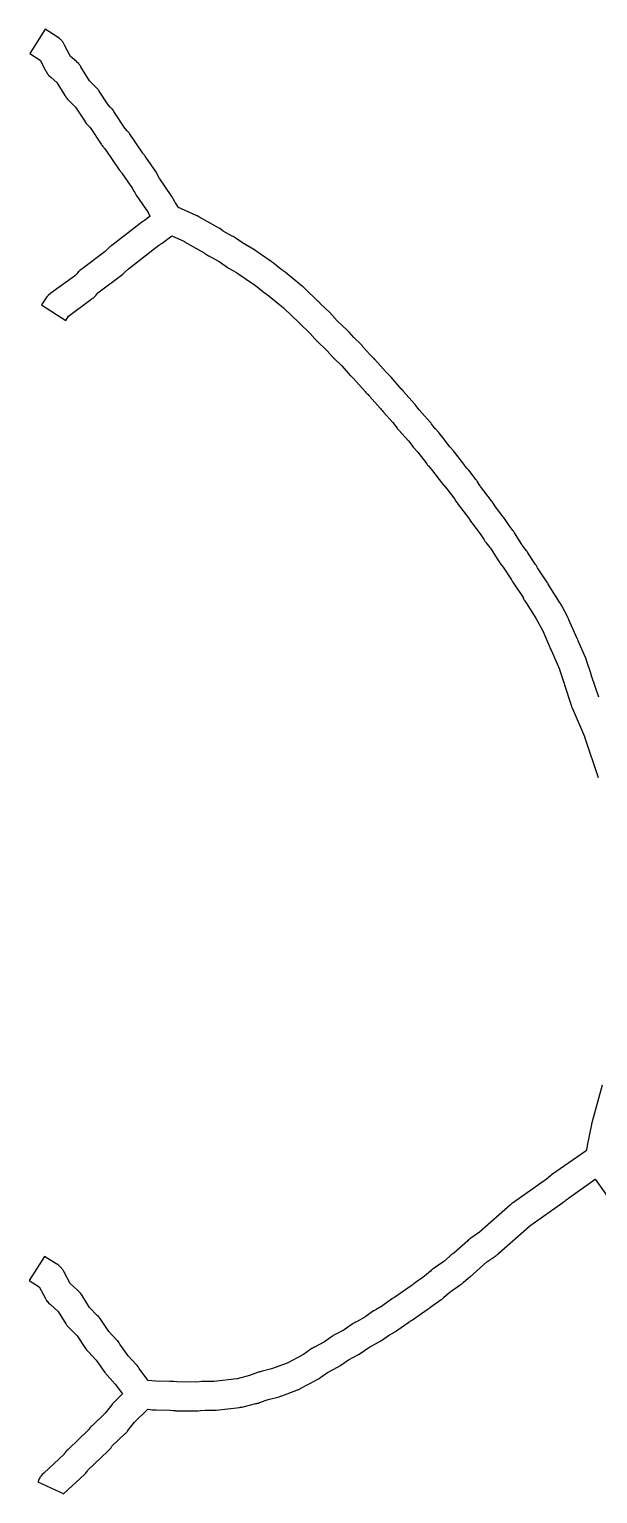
# Model space of a CAD drawing. Extents: x -90 to 105, y 288 to 664.
# Drawn here: x -89.2 to -55.5, y 288.7 to 375.5 of the extents above; entities that cross this region are included whole.
import ezdxf

# ---------------------------------------------------------------- set-up
doc = ezdxf.new("R2010")
doc.units = 0
doc.layers.get('0').update_dxf_attribs({"linetype": 'CONTINUOUS'})

msp = doc.modelspace()

# ---------------------------------------------------------------- linework, layer by layer
at = {"color": 7}
for points in [[(-55.439117, 335.922804), (-55.86237, 337.203699), (-55.868073, 337.214819), (-55.907051, 337.342903), (-55.912754, 337.354024), (-56.141093, 338.050162), (-56.18566, 338.189395), (-56.224638, 338.272941), (-56.65346, 339.275378), (-56.659163, 339.286498), (-56.70929, 339.409022), (-56.714993, 339.420143), (-56.714993, 339.425845), (-56.798538, 339.570638), (-56.804241, 339.587462), (-57.205216, 340.523071), (-57.210919, 340.534191), (-57.261046, 340.656715), (-57.266749, 340.667835), (-57.266749, 340.673538), (-57.628741, 341.341831), (-57.628741, 341.347533), (-57.662159, 341.408781), (-57.667862, 341.419901), (-57.70128, 341.470029), (-57.706982, 341.481149), (-57.75711, 341.553546), (-58.341865, 342.461311), (-58.341865, 342.467014), (-58.397553, 342.56168), (-58.430971, 342.628516), (-58.436674, 342.639637), (-58.464617, 342.689764), (-58.475738, 342.700884), (-59.060496, 343.603078), (-59.099474, 343.669915), (-59.105177, 343.675617), (-59.116297, 343.69244), (-59.138538, 343.725859), (-59.149659, 343.736979), (-59.166482, 343.764923), (-59.188722, 343.792866), (-59.634251, 344.483433), (-59.645371, 344.505674), (-59.673315, 344.544653), (-59.679017, 344.555773), (-59.712436, 344.60034), (-59.723556, 344.617163), (-59.734676, 344.628284), (-59.957455, 344.917878), (-59.979695, 344.945822), (-59.996519, 344.973765), (-60.442047, 345.664336), (-60.453167, 345.686576), (-60.474838, 345.729917), (-60.48054, 345.741038), (-60.513959, 345.785605), (-60.525079, 345.802428), (-60.580766, 345.869264), (-60.758978, 346.103163), (-60.758978, 346.108866), (-60.992877, 346.45972), (-60.992877, 346.465422), (-61.037444, 346.532259), (-61.037444, 346.537962), (-61.076422, 346.588089), (-61.087542, 346.604912), (-61.13767, 346.66616), (-61.594335, 347.262053), (-61.594335, 347.267755), (-61.761398, 347.518363), (-61.794816, 347.574051), (-62.440833, 348.414986), (-62.463074, 348.448404), (-62.479897, 348.470645), (-62.563443, 348.598729), (-62.563443, 348.604431), (-62.60801, 348.671268), (-62.60801, 348.67697), (-62.646988, 348.721538), (-62.674932, 348.760516), (-62.71391, 348.805083), (-63.086748, 349.299712), (-63.131315, 349.36096), (-63.137018, 349.366662), (-63.175996, 349.41123), (-63.187117, 349.428053), (-63.248364, 349.4893), (-63.382009, 349.645242), (-63.387711, 349.650945), (-63.978036, 350.430621), (-63.994859, 350.452862), (-63.994859, 350.458564), (-64.033837, 350.503132), (-64.267736, 350.764888), (-64.273439, 350.770591), (-64.76352, 351.41104), (-64.77464, 351.42216), (-64.813618, 351.477848), (-64.813618, 351.48355), (-64.852597, 351.528117), (-64.863717, 351.544941), (-64.924965, 351.606188), (-65.125445, 351.828967), (-65.131148, 351.834669), (-65.359487, 352.135402), (-65.37631, 352.157642), (-65.415288, 352.20777), (-65.432111, 352.224593), (-66.083695, 352.954144), (-66.094815, 352.965265), (-66.300884, 353.24373), (-66.306587, 353.249433), (-66.317707, 353.266256), (-66.345651, 353.2942), (-66.356771, 353.30532), (-67.008358, 354.034872), (-67.019478, 354.051695), (-67.025181, 354.057398), (-67.069748, 354.124234), (-67.075451, 354.129937), (-67.114429, 354.174504), (-67.125549, 354.191327), (-67.14779, 354.20815), (-67.749255, 354.887583), (-67.799382, 354.94327), (-67.805085, 354.948973), (-67.849652, 354.99354), (-67.860772, 355.004661), (-68.022274, 355.160603), (-68.712842, 355.940276), (-68.762969, 356.001523), (-68.768672, 356.007226), (-68.81321, 356.046204), (-68.852189, 356.085183), (-68.985833, 356.213267), (-69.420224, 356.697779), (-69.420224, 356.703482), (-69.470351, 356.759169), (-69.476054, 356.764872), (-69.515032, 356.809439), (-69.531855, 356.820559), (-69.971812, 357.249379), (-70.244689, 357.550111), (-70.294816, 357.611359), (-70.300519, 357.617061), (-70.311639, 357.633884), (-70.339583, 357.661828), (-70.350703, 357.672948), (-70.356406, 357.678651), (-70.930024, 358.218854), (-70.946847, 358.235677), (-71.247579, 358.57539), (-71.297707, 358.631078), (-71.303409, 358.636781), (-71.31453, 358.653604), (-71.342473, 358.681547), (-71.353594, 358.692668), (-71.359296, 358.69837), (-71.932912, 359.238573), (-71.944032, 359.249694), (-71.955152, 359.266517), (-71.960855, 359.272219), (-71.999834, 359.311198), (-72.061081, 359.366885), (-72.077904, 359.383708), (-72.913268, 360.185659), (-72.963395, 360.235787), (-72.969098, 360.241489), (-73.019225, 360.280468), (-73.030345, 360.291588), (-73.097182, 360.341715), (-74.03836, 361.104682), (-74.03836, 361.110385), (-74.094047, 361.154952), (-74.105168, 361.166072), (-74.155295, 361.19949), (-74.166415, 361.205193), (-74.288939, 361.294299), (-74.717761, 361.639584), (-74.773449, 361.684151), (-74.784569, 361.695271), (-74.829136, 361.72869), (-74.868114, 361.75093), (-76.009782, 362.530603), (-76.020902, 362.536306), (-76.071029, 362.56425), (-76.154575, 362.614377), (-76.160277, 362.614377), (-76.472147, 362.787028), (-76.511126, 362.814972), (-76.533366, 362.826092), (-76.984463, 363.13239), (-76.995584, 363.143511), (-77.056831, 363.182489), (-77.067952, 363.193609), (-77.118079, 363.221553), (-77.168206, 363.249496), (-77.711212, 363.551047), (-77.739155, 363.56787), (-77.917367, 363.695954), (-77.928487, 363.701657), (-77.956431, 363.71848), (-77.978671, 363.735303), (-77.989792, 363.741006), (-79.159306, 364.392592), (-79.25956, 364.45384), (-79.287504, 364.46496), (-79.298624, 364.470663), (-79.304327, 364.470663), (-80.189814, 364.871638), (-80.228793, 364.893879), (-80.256736, 364.904999), (-80.262439, 364.910702), (-80.318127, 364.927525), (-80.33495, 364.933228), (-80.351773, 364.938931), (-80.541133, 365.217397), (-80.552253, 365.23422), (-80.674777, 365.456998), (-80.697018, 365.490416), (-80.708138, 365.51836), (-80.713841, 365.52948), (-80.747259, 365.579608), (-80.752962, 365.590728), (-80.803089, 365.657564), (-81.46581, 366.637727), (-81.482633, 366.671145), (-81.599597, 366.882774), (-81.599597, 366.888477), (-81.627541, 366.938604), (-81.638661, 366.960845), (-81.672079, 367.010972), (-82.301387, 367.935441), (-82.329331, 367.980008), (-82.351572, 368.007952), (-82.379515, 368.04693), (-82.385218, 368.052633), (-82.396338, 368.063753), (-82.457586, 368.13059), (-82.48553, 368.169568), (-83.276343, 369.33351), (-83.293166, 369.361454), (-83.326584, 369.406021), (-83.343407, 369.428262), (-83.360231, 369.450502), (-83.399209, 369.495069), (-83.527293, 369.634302), (-83.538413, 369.651126), (-84.189999, 370.625719), (-84.21224, 370.664697), (-84.234481, 370.698115), (-84.240184, 370.703818), (-84.284751, 370.765066), (-84.290454, 370.770769), (-84.307277, 370.787592), (-84.3241, 370.809833), (-84.346341, 370.837776), (-84.407588, 370.893464), (-84.535672, 371.032697), (-85.064737, 371.834647), (-85.075858, 371.862591), (-85.109276, 371.907158), (-85.120396, 371.929399), (-85.159375, 371.979526), (-85.176198, 371.996349), (-85.215176, 372.040888), (-85.276424, 372.102135), (-85.632847, 372.458558), (-86.145205, 373.277215), (-86.150908, 373.294038), (-86.178852, 373.333017), (-86.228979, 373.405413), (-86.240099, 373.422236), (-86.284666, 373.472364), (-86.295787, 373.483484), (-86.407162, 373.583738), (-86.418282, 373.589441), (-86.757996, 373.895742), (-87.119987, 374.564035), (-87.197944, 374.714388), (-87.225887, 374.758955), (-87.24271, 374.786899), (-87.276129, 374.825877), (-87.298369, 374.85382), (-87.331788, 374.887239), (-87.359731, 374.909479), (-87.426567, 374.965167), (-87.560212, 375.054272), (-88.267488, 375.505369), (-89.180822, 374.068542), (-88.56822, 373.678704), (-88.239642, 373.060533), (-88.233939, 373.049413), (-88.155982, 372.899059), (-88.150279, 372.887939), (-88.144577, 372.882236), (-88.100009, 372.826549), (-88.094307, 372.815428), (-88.044179, 372.765301), (-87.904946, 372.642777), (-87.570802, 372.347614), (-87.097427, 371.590216), (-87.091724, 371.573392), (-87.036037, 371.489847), (-87.008093, 371.44528), (-86.985852, 371.417336), (-86.952434, 371.372798), (-86.935611, 371.350557), (-86.91337, 371.333734), (-86.852123, 371.272486), (-86.478994, 370.893789), (-85.961066, 370.114113), (-85.827422, 369.930341), (-85.788444, 369.885774), (-85.599083, 369.679705), (-84.941928, 368.705112), (-84.919688, 368.666133), (-84.897447, 368.632715), (-84.880624, 368.610474), (-84.847206, 368.565907), (-84.830382, 368.543666), (-84.813559, 368.521426), (-84.785616, 368.488007), (-84.768793, 368.471184), (-84.662978, 368.34866), (-83.91672, 367.245977), (-83.872153, 367.18473), (-83.838735, 367.134602), (-83.821912, 367.112362), (-83.816209, 367.106659), (-83.743813, 367.028702), (-83.715869, 366.989724), (-83.086561, 366.065252), (-83.080858, 366.054132), (-83.002901, 365.909338), (-82.958334, 365.831382), (-82.919356, 365.758985), (-82.869228, 365.686589), (-82.167521, 364.645165), (-82.1564, 364.628341), (-82.061735, 364.45569), (-82.050614, 364.427747), (-82.368053, 364.182699), (-82.384876, 364.171579), (-82.435003, 364.143635), (-82.440706, 364.137932), (-82.490833, 364.104514), (-82.535372, 364.071096), (-82.630038, 363.9987), (-84.317473, 362.701099), (-84.378721, 362.66212), (-84.389841, 362.651), (-84.417785, 362.628759), (-84.456763, 362.600816), (-84.484707, 362.572872), (-84.50153, 362.556049), (-84.540508, 362.517071), (-84.713159, 362.34442), (-86.161128, 361.247305), (-86.216815, 361.208327), (-86.272502, 361.16376), (-86.289326, 361.146937), (-86.333893, 361.096809), (-86.39514, 361.024413), (-86.523224, 360.88518), (-87.92664, 359.860465), (-88.088142, 359.737941), (-88.14939, 359.682254), (-88.14939, 359.676551), (-88.17163, 359.648607), (-88.294154, 359.475956), (-88.294154, 359.470254), (-88.483514, 359.180662), (-87.052255, 358.25619), (-86.890753, 358.512358), (-85.565306, 359.486951), (-85.531888, 359.503774), (-85.453931, 359.565022), (-85.425987, 359.581845), (-85.387009, 359.615263), (-85.359066, 359.637504), (-85.325647, 359.676482), (-85.319945, 359.682185), (-85.269817, 359.737873), (-85.136173, 359.888226), (-83.66593, 361.002047), (-83.643689, 361.01887), (-83.599122, 361.052288), (-83.576881, 361.074529), (-83.515634, 361.135776), (-83.331862, 361.319548), (-81.527474, 362.706254), (-81.521771, 362.706254), (-81.466084, 362.739672), (-81.449261, 362.750793), (-81.399134, 362.784211), (-81.332297, 362.834338), (-81.326594, 362.840041), (-80.764117, 363.268863), (-80.006719, 362.923578), (-79.995598, 362.917875), (-78.837225, 362.26072), (-78.814984, 362.2496), (-78.69246, 362.166054), (-78.636773, 362.127076), (-78.575525, 362.088098), (-78.564405, 362.082395), (-77.951806, 361.73711), (-77.946103, 361.73711), (-77.483866, 361.419671), (-77.422618, 361.375104), (-77.411498, 361.369401), (-77.389257, 361.352578), (-77.361313, 361.335755), (-77.350193, 361.330052), (-76.926942, 361.090593), (-76.904702, 361.079473), (-75.785312, 360.316506), (-75.378768, 359.98793), (-75.361945, 359.971107), (-75.25613, 359.887562), (-75.24501, 359.881859), (-75.178174, 359.837292), (-75.167053, 359.831589), (-75.144812, 359.814766), (-75.105834, 359.786822), (-74.136809, 359.001578), (-74.086682, 358.957011), (-73.223472, 358.132782), (-73.212352, 358.121662), (-73.201231, 358.110541), (-73.190111, 358.099421), (-73.173288, 358.082598), (-73.156465, 358.060357), (-73.150762, 358.054654), (-73.139642, 358.043534), (-72.566024, 357.497762), (-72.554903, 357.480939), (-72.248605, 357.146792), (-72.198478, 357.085544), (-72.192775, 357.079841), (-72.181655, 357.063018), (-72.153711, 357.035075), (-72.148008, 357.029372), (-72.136888, 357.018251), (-71.56327, 356.478049), (-71.546447, 356.461226), (-71.245715, 356.121509), (-71.223474, 356.093566), (-71.19553, 356.065622), (-71.189828, 356.059919), (-71.178707, 356.043096), (-71.150764, 356.015153), (-71.145061, 356.00945), (-71.139358, 356.003747), (-71.133655, 356.003747), (-70.693696, 355.574925), (-70.259305, 355.090413), (-70.209178, 355.029165), (-70.159051, 354.984598), (-70.103363, 354.928911), (-70.081122, 354.912088), (-70.030995, 354.86196), (-69.986428, 354.817393), (-69.295858, 354.037717), (-69.24573, 353.97647), (-69.195603, 353.931903), (-69.139916, 353.876215), (-69.117675, 353.859392), (-69.067548, 353.809265), (-69.022981, 353.764698), (-68.393672, 353.057421), (-68.382552, 353.040598), (-68.376849, 353.029478), (-68.332282, 352.96823), (-68.287715, 352.918103), (-68.215318, 352.840146), (-67.652838, 352.205266), (-67.457918, 351.954658), (-67.452215, 351.943538), (-67.402088, 351.88229), (-67.363109, 351.832163), (-67.290713, 351.754206), (-66.728235, 351.124898), (-66.728235, 351.119195), (-66.527754, 350.863027), (-66.477627, 350.796191), (-66.438649, 350.746064), (-66.421826, 350.72924), (-66.165658, 350.445214), (-66.159955, 350.439512), (-65.63089, 349.748941), (-65.586323, 349.687694), (-65.541756, 349.637566), (-65.469359, 349.55961), (-65.346835, 349.414817), (-64.700818, 348.568313), (-64.656251, 348.518186), (-64.628307, 348.484767), (-64.450096, 348.284287), (-64.444393, 348.278584), (-64.03228, 347.74395), (-63.993302, 347.688263), (-63.909756, 347.554619), (-63.870778, 347.487782), (-63.8318, 347.437655), (-63.764963, 347.354109), (-63.16907, 346.563299), (-63.063256, 346.407357), (-63.024277, 346.340521), (-62.985299, 346.284833), (-62.963058, 346.25689), (-62.461839, 345.605303), (-62.227941, 345.248881), (-62.188962, 345.182045), (-62.149984, 345.126357), (-62.127743, 345.098414), (-61.904993, 344.808819), (-61.882753, 344.780875), (-61.865929, 344.752932), (-61.420401, 344.062364), (-61.381423, 344.001117), (-61.342444, 343.945429), (-61.275608, 343.861884), (-61.097397, 343.627985), (-61.058418, 343.572298), (-60.61289, 342.881727), (-60.573912, 342.814891), (-60.568209, 342.809188), (-60.557089, 342.792365), (-60.534848, 342.758947), (-60.523727, 342.747826), (-60.484749, 342.692139), (-59.927837, 341.828926), (-59.922135, 341.823224), (-59.872007, 341.728558), (-59.855184, 341.700614), (-59.838361, 341.667196), (-59.799383, 341.605948), (-59.754816, 341.539112), (-59.743695, 341.522289), (-59.15894, 340.614523), (-59.15894, 340.60882), (-58.757964, 339.856991), (-58.362558, 338.926951), (-58.334614, 338.860114), (-58.301196, 338.793278), (-58.295493, 338.776455), (-58.239806, 338.681789), (-58.239806, 338.676086), (-57.772002, 337.590109), (-57.7663, 337.578989), (-57.515692, 336.810453), (-57.504571, 336.771475), (-57.493451, 336.743531), (-57.487748, 336.732411), (-57.465508, 336.665575), (-57.070101, 335.45708), (-57.025534, 335.317847), (-57.019831, 335.306726), (-56.29028, 333.60815), (-56.284577, 333.591327), (-55.477057, 331.168766)], [(-55.237744, 312.933858), (-55.855915, 310.706217), (-55.867035, 310.644969), (-55.872738, 310.605991), (-56.117785, 309.358512), (-56.128906, 309.313945), (-56.190153, 309.057776), (-58.234015, 307.620949), (-58.284142, 307.58753), (-58.300965, 307.570707), (-58.41234, 307.476041), (-58.518155, 307.392496), (-58.540395, 307.370255), (-60.489582, 306.000255), (-60.528561, 305.972312), (-60.595397, 305.922184), (-60.6011, 305.916482), (-60.606802, 305.910779), (-60.66249, 305.860652), (-62.500293, 304.228906), (-63.018218, 303.872484), (-63.073905, 303.833505), (-63.129593, 303.788938), (-63.140713, 303.783235), (-63.151834, 303.772115), (-63.201961, 303.727548), (-64.031756, 302.992428), (-64.098592, 302.947861), (-64.15984, 302.903294), (-64.215527, 302.864315), (-64.226647, 302.853195), (-64.237768, 302.842074), (-64.265711, 302.819834), (-64.293655, 302.79189), (-64.627802, 302.496729), (-65.257111, 302.05677), (-65.290529, 302.034529), (-65.357365, 301.978842), (-65.368486, 301.973139), (-65.424173, 301.923012), (-65.763889, 301.622279), (-66.376492, 301.193457), (-66.382194, 301.187755), (-66.421173, 301.159811), (-66.47686, 301.115244), (-66.487981, 301.109541), (-66.493683, 301.103839), (-66.510506, 301.092718), (-67.468391, 300.418857), (-67.496334, 300.402034), (-67.507455, 300.396331), (-67.513157, 300.390628), (-67.552136, 300.373805), (-67.580079, 300.356982), (-67.5912, 300.345862), (-67.663596, 300.295734), (-68.376441, 299.794516), (-68.393265, 299.783395), (-68.638312, 299.649751), (-68.666256, 299.638631), (-68.699674, 299.61639), (-68.738652, 299.594149), (-68.777631, 299.571909), (-68.788751, 299.566206), (-69.312247, 299.198646), (-69.807897, 298.925769), (-69.846876, 298.908945), (-69.885854, 298.892122), (-69.919272, 298.869881), (-69.958251, 298.847641), (-69.997229, 298.8254), (-70.008349, 298.81428), (-70.064037, 298.775301), (-70.53184, 298.452294), (-71.066474, 298.162699), (-71.105452, 298.145876), (-71.138871, 298.123635), (-71.177849, 298.101394), (-71.216827, 298.079154), (-71.227948, 298.068033), (-71.284462, 298.036126), (-71.707715, 297.740963), (-72.331455, 297.406815), (-72.364873, 297.389992), (-72.381696, 297.378872), (-72.403937, 297.367751), (-72.437355, 297.345511), (-72.454178, 297.33439), (-72.504305, 297.295412), (-72.949834, 296.983542), (-73.924427, 296.471183), (-74.84333, 296.125901), (-75.450363, 295.975548), (-75.506051, 295.964427), (-75.550618, 295.953307), (-75.556321, 295.953307), (-75.606448, 295.931066), (-75.667696, 295.908825), (-75.673398, 295.908825), (-76.146773, 295.730614), (-76.887465, 295.546842), (-76.904288, 295.546842), (-78.26872, 295.3909), (-78.714248, 295.3909), (-78.808914, 295.3909), (-78.903579, 295.3909), (-78.975976, 295.37978), (-79.276705, 295.346362), (-80.462925, 295.357482), (-80.652286, 295.379723), (-80.713533, 295.385426), (-80.797079, 295.391129), (-80.802782, 295.391129), (-80.880738, 295.391129), (-81.699398, 295.396831), (-82.161633, 295.452519), (-82.183873, 295.452519), (-82.189576, 295.463639), (-82.690041, 296.153759), (-82.712282, 296.187177), (-82.734523, 296.226155), (-82.762466, 296.259574), (-82.812594, 296.32641), (-82.823714, 296.343233), (-82.873841, 296.39336), (-83.347216, 296.911285), (-83.831729, 297.601855), (-83.853969, 297.635274), (-83.87621, 297.674252), (-83.88733, 297.685372), (-83.920749, 297.7355), (-83.926451, 297.741202), (-83.96543, 297.785769), (-83.993373, 297.819188), (-84.015614, 297.836011), (-84.488986, 298.337229), (-84.973498, 299.061212), (-85.006917, 299.111339), (-85.018037, 299.13358), (-85.057015, 299.183707), (-85.073838, 299.20053), (-85.112817, 299.239509), (-85.112817, 299.245212), (-85.179653, 299.300899), (-85.641888, 299.768702), (-86.076278, 300.47041), (-86.081981, 300.48153), (-86.12096, 300.542778), (-86.126662, 300.553898), (-86.171229, 300.609586), (-86.176932, 300.620706), (-86.193755, 300.637529), (-86.232734, 300.682096), (-86.277272, 300.726664), (-86.3274, 300.771231), (-86.34964, 300.788054), (-86.795169, 301.18346), (-87.168297, 301.901874), (-87.207276, 301.974271), (-87.251843, 302.046668), (-87.30197, 302.113504), (-87.329914, 302.146922), (-87.452437, 302.258297), (-87.558252, 302.330694), (-87.586196, 302.341814), (-88.299041, 302.79848), (-89.212372, 301.367221), (-88.616479, 300.988523), (-88.276763, 300.342506), (-88.237785, 300.264549), (-88.232082, 300.258846), (-88.193104, 300.19201), (-88.187401, 300.186307), (-88.142834, 300.125059), (-88.137131, 300.119357), (-88.087004, 300.063669), (-88.081301, 300.052549), (-88.042323, 300.019131), (-87.953217, 299.941174), (-87.50212, 299.540198), (-87.045454, 298.810647), (-87.028631, 298.777229), (-87.00639, 298.749285), (-86.989567, 298.721342), (-86.978447, 298.710221), (-86.945029, 298.671243), (-86.922788, 298.643299), (-86.905965, 298.626476), (-86.861398, 298.581909), (-86.376885, 298.097397), (-85.914648, 297.406827), (-85.908945, 297.401124), (-85.808691, 297.261891), (-85.769712, 297.217324), (-85.691755, 297.139367), (-85.23509, 296.649286), (-84.728302, 295.919735), (-84.711479, 295.891791), (-84.694656, 295.874968), (-84.677833, 295.847024), (-84.655592, 295.824784), (-84.638769, 295.802543), (-84.599791, 295.763565), (-84.10971, 295.223362), (-83.692025, 294.644175), (-84.120847, 294.215356), (-84.176535, 294.165229), (-84.182237, 294.159526), (-84.210181, 294.131582), (-84.243599, 294.098164), (-84.271543, 294.070221), (-84.282663, 294.053398), (-84.321641, 294.00327), (-84.717048, 293.502052), (-85.468874, 292.778069), (-85.491115, 292.761246), (-85.541414, 292.71206), (-85.591541, 292.656372), (-85.608364, 292.634131), (-85.630605, 292.611891), (-85.636308, 292.60077), (-85.697555, 292.517225), (-85.719796, 292.494984), (-86.894876, 291.370026), (-86.911699, 291.358906), (-86.978535, 291.292069), (-87.017514, 291.253091), (-87.039754, 291.23085), (-87.073172, 291.186283), (-87.089996, 291.164042), (-87.106819, 291.136099), (-87.140237, 291.091532), (-87.14594, 291.080411), (-88.354435, 289.949884), (-88.43798, 289.871928), (-88.532646, 289.766113), (-88.549469, 289.743872), (-88.582887, 289.699305), (-88.594008, 289.677064), (-88.621951, 289.621377), (-88.666518, 289.521122), (-88.672221, 289.504299), (-88.694462, 289.437463), (-87.162957, 288.735758), (-87.157254, 288.741461), (-85.932053, 289.877556), (-85.92635, 289.883259), (-85.909527, 289.900082), (-85.86496, 289.944649), (-85.853839, 289.961472), (-85.809272, 290.0116), (-85.798152, 290.028423), (-85.753585, 290.100819), (-85.731344, 290.128763), (-84.556264, 291.253721), (-84.433741, 291.376245), (-84.394762, 291.420812), (-84.377939, 291.443053), (-84.305542, 291.543307), (-83.514729, 292.300705), (-83.509026, 292.306408), (-83.486786, 292.328649), (-83.447807, 292.367627), (-83.430984, 292.389868), (-83.414161, 292.412109), (-83.375183, 292.456676), (-83.364062, 292.478916), (-82.968656, 292.974566), (-82.222398, 293.715255), (-82.18898, 293.743199), (-82.183277, 293.743199), (-81.904811, 293.709781), (-81.849124, 293.704078), (-81.760018, 293.698375), (-81.754315, 293.698375), (-81.676358, 293.698375), (-80.86327, 293.692672), (-80.66835, 293.670431), (-80.618222, 293.664729), (-80.584804, 293.659026), (-80.556861, 293.659026), (-80.523443, 293.653323), (-79.292673, 293.64762), (-79.236985, 293.64762), (-79.198007, 293.64762), (-79.069923, 293.658741), (-79.058802, 293.664444), (-78.774776, 293.692387), (-78.279126, 293.686684), (-78.228999, 293.686684), (-78.128745, 293.692387), (-76.747607, 293.848329), (-76.69748, 293.854032), (-76.652913, 293.859735), (-76.597225, 293.870855), (-76.591523, 293.870855), (-76.530275, 293.887678), (-75.778446, 294.07145), (-75.722758, 294.08257), (-75.678191, 294.09369), (-75.628064, 294.110514), (-75.622361, 294.110514), (-75.561113, 294.132754), (-75.555411, 294.132754), (-75.043052, 294.327675), (-74.397037, 294.478028), (-74.35247, 294.494851), (-74.313492, 294.505972), (-74.296669, 294.511674), (-74.235421, 294.533915), (-74.229718, 294.539618), (-73.338662, 294.873763), (-73.266265, 294.901706), (-73.221727, 294.918529), (-73.188308, 294.935352), (-73.166068, 294.946473), (-73.11038, 294.974416), (-73.09926, 294.980119), (-72.202635, 295.464631), (-72.169216, 295.481455), (-72.09126, 295.520433), (-72.046693, 295.542674), (-72.018749, 295.559497), (-71.924083, 295.631893), (-71.523108, 295.910359), (-70.899368, 296.244504), (-70.849241, 296.272448), (-70.827, 296.283568), (-70.793582, 296.305809), (-70.776759, 296.316929), (-70.726632, 296.355907), (-70.286672, 296.662209), (-69.685208, 296.985216), (-69.596102, 297.035343), (-69.067037, 297.408472), (-68.504559, 297.709204), (-68.465581, 297.726027), (-68.432163, 297.748268), (-68.393184, 297.770509), (-68.382064, 297.781629), (-68.331937, 297.815047), (-68.326234, 297.82075), (-67.84729, 298.154895), (-67.618952, 298.277419), (-67.607831, 298.283122), (-67.568853, 298.305362), (-67.535435, 298.322185), (-67.496456, 298.344426), (-67.485336, 298.355547), (-67.424088, 298.394525), (-67.407265, 298.411348), (-66.699989, 298.906998), (-66.677748, 298.918118), (-66.660925, 298.929239), (-66.621946, 298.951479), (-66.588528, 298.97372), (-66.560585, 298.990543), (-66.538344, 299.001664), (-66.477096, 299.046231), (-65.547056, 299.697817), (-65.541353, 299.697817), (-65.502375, 299.72576), (-65.468956, 299.748001), (-65.424389, 299.78698), (-65.407566, 299.803803), (-65.401863, 299.809506), (-64.789261, 300.238328), (-64.783559, 300.238328), (-64.74458, 300.266271), (-64.711162, 300.288512), (-64.677744, 300.316455), (-64.666623, 300.327576), (-64.627645, 300.360994), (-64.616525, 300.372114), (-64.276811, 300.672847), (-63.65864, 301.107235), (-63.652938, 301.107235), (-63.613959, 301.135178), (-63.580541, 301.157419), (-63.547123, 301.185362), (-63.536003, 301.196483), (-63.485875, 301.24661), (-63.185143, 301.513927), (-63.16832, 301.525047), (-63.051356, 301.608593), (-63.034533, 301.619713), (-63.001115, 301.647657), (-62.967697, 301.669897), (-62.934278, 301.697841), (-62.923158, 301.708961), (-62.88974, 301.736905), (-62.867499, 301.759146), (-62.065548, 302.471991), (-61.597745, 302.800567), (-61.575504, 302.811687), (-61.525377, 302.845105), (-61.491959, 302.873049), (-61.458541, 302.89529), (-61.419562, 302.923233), (-61.408442, 302.934354), (-61.358315, 302.978921), (-59.548358, 304.588391), (-59.531535, 304.599512), (-57.565642, 305.991787), (-57.543401, 306.002907), (-57.493274, 306.041885), (-57.426437, 306.092013), (-57.36519, 306.1477), (-57.259375, 306.236806), (-57.237134, 306.253629), (-55.64437, 307.373018), (-52.035591, 302.299565)]]:
    msp.add_lwpolyline(points, dxfattribs=at)

doc.saveas('drawing.dxf')
